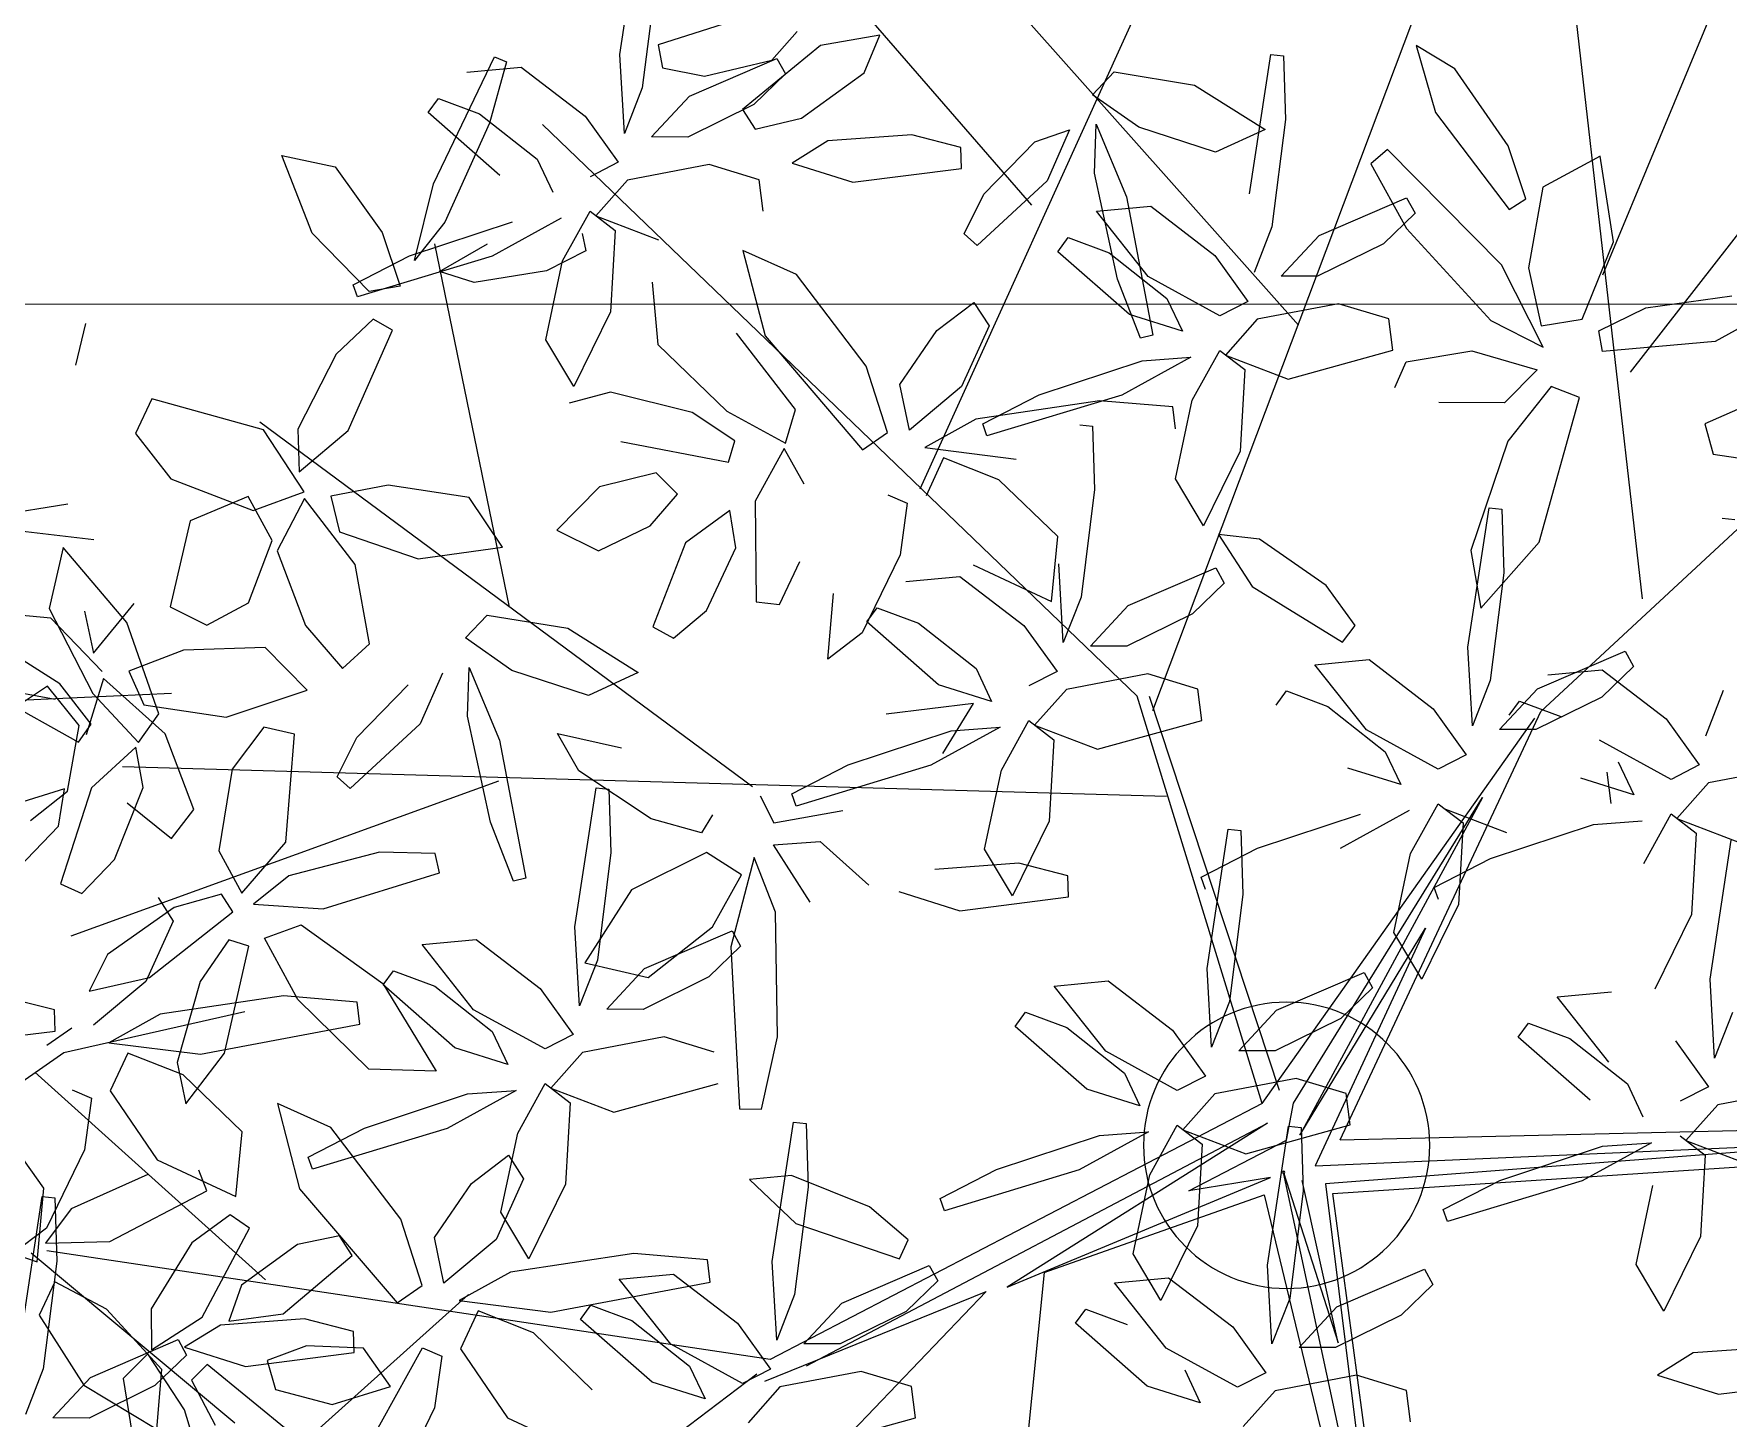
# Model space of a CAD drawing. Header units: millimetres. Extents: x 4980 to 19099, y 3891 to 5773.
# Drawn here: x 5720.28 to 5750.65, y 4180.11 to 4204.93 of the extents above; entities that cross this region are included whole.
import ezdxf

# ---------------------------------------------------------------- set-up
doc = ezdxf.new("R2010")
doc.units = ezdxf.units.MM
doc.layers.add('no3_ahşap gorunus on kalın', color=34, linetype='Continuous', lineweight=20)
doc.layers.add('no3_ölçü tefriş', color=252, linetype='Continuous', lineweight=0)

# ---------------------------------------------------------------- blocks, each defined once
blk = doc.blocks.new('p34')
at = {"color": 44}
for p, q in [((1694.436, -14137.067), (1688.808, -14122.302)), ((1685.654, -14135.103), (1687.026, -14122.623)), ((1698.592, -14133.078), (1693.838, -14122.703)), ((1691.802, -14130.168), (1697.552, -14123.652)), ((1686.342, -14129.293), (1684.107, -14123.977)), ((1696.572, -14127.998), (1699.979, -14124.041)), ((1685.85, -14131.036), (1680.9, -14124.728)), ((1694.72, -14136.809), (1705.34, -14126.519)), ((1705.965, -14135.169), (1707.275, -14128.65)), ((1701.623, -14138.41), (1710.428, -14131.837)), ((1682.755, -14132.766), (1671.775, -14134.094)), ((1687.482, -14137.116), (1682.755, -14132.766)), ((1676.318, -14137.098), (1670.396, -14136.858)), ((1692.198, -14143.891), (1694.497, -14136.818)), ((1692.508, -14144.125), (1694.72, -14136.809)), ((1691.114, -14144.782), (1687.482, -14137.116)), ((1692.508, -14144.125), (1687.589, -14137.234)), ((1694.199, -14138.612), (1712.916, -14138.004)), ((1706.176, -14138.29), (1713.856, -14141.038)), ((1691.944, -14144.122), (1688.533, -14138.654)), ((1688.533, -14138.654), (1691.834, -14144.693)), ((1691.834, -14144.693), (1689.564, -14140.991)), ((1689.564, -14140.991), (1691.56, -14145.247)), ((1677.216, -14146.653), (1672.35, -14143.293)), ((1710.391, -14147.209), (1714.509, -14143.47)), ((1692.072, -14144.782), (1691.944, -14144.122)), ((1692.508, -14144.125), (1701.348, -14148.674)), ((1691.114, -14144.782), (1681.141, -14144.583)), ((1692.412, -14144.474), (1697.09, -14147.395)), ((1700.697, -14148.791), (1692.412, -14144.474)), ((1691.56, -14145.247), (1681.376, -14144.838)), ((1681.376, -14144.838), (1691.38, -14145.568)), ((1693.827, -14145.686), (1692.072, -14144.782)), ((1691.245, -14145.741), (1681.275, -14145.128)), ((1690.433, -14153.439), (1692.127, -14145.361)), ((1692.127, -14145.361), (1691.165, -14148.417)), ((1691.38, -14145.568), (1690.433, -14153.439)), ((1691.165, -14148.417), (1691.795, -14145.506)), ((1697.09, -14147.395), (1692.365, -14145.451)), ((1692.365, -14145.451), (1693.827, -14145.686)), ((1689.745, -14157.312), (1691.245, -14145.741)), ((1692.477, -14145.759), (1689.745, -14157.312)), ((1696.426, -14147.139), (1692.477, -14145.759)), ((1672.948, -14146.882), (1669.312, -14149.94)), ((1701.348, -14148.674), (1714.309, -14146.676)), ((1696.426, -14147.139), (1697.633, -14158.576)), ((1701.444, -14149.067), (1697.468, -14147.471)), ((1709.373, -14159.799), (1697.468, -14147.471)), ((1706.751, -14147.489), (1713.483, -14153.476)), ((1701.586, -14148.938), (1711.355, -14156.272))]:
    blk.add_line(p, q, dxfattribs=at)
at = {"color": 68}
for p, q in [((1703.945, -14125.271), (1703.555, -14122.777)), ((1703.296, -14123.94), (1703.547, -14125.868)), ((1701.712, -14124.614), (1703.257, -14125.099)), ((1699.286, -14124.939), (1700.349, -14125.122)), ((1701.221, -14125.379), (1700.764, -14124.872)), ((1688.976, -14125.589), (1689.667, -14125.164)), ((1689.667, -14125.164), (1689.325, -14126.37)), ((1692.278, -14125.317), (1692.049, -14125.343)), ((1692.667, -14127.812), (1692.278, -14125.317)), ((1700.349, -14125.122), (1701.751, -14126.266)), ((1703.257, -14125.099), (1703.184, -14125.512)), ((1703.869, -14126.683), (1703.945, -14125.271)), ((1706.194, -14125.302), (1705.982, -14125.394)), ((1707.299, -14127.572), (1706.194, -14125.302)), ((1688.029, -14126.973), (1688.976, -14125.589)), ((1692.049, -14125.343), (1692.018, -14126.48)), ((1695.087, -14125.618), (1693.644, -14125.86)), ((1695.477, -14126.027), (1695.087, -14125.618)), ((1701.13, -14125.352), (1700.98, -14125.63)), ((1700.98, -14125.63), (1701.55, -14126.177)), ((1702.703, -14126.023), (1701.13, -14125.352)), ((1702.428, -14125.664), (1701.221, -14125.379)), ((1703.184, -14125.512), (1702.428, -14125.664)), ((1705.716, -14125.489), (1704.572, -14126.373)), ((1706.689, -14125.575), (1705.716, -14125.489)), ((1705.982, -14125.394), (1706.287, -14126.49)), ((1693.644, -14125.86), (1692.385, -14126.661)), ((1703.547, -14125.868), (1703.869, -14126.683)), ((1701.55, -14126.177), (1702.731, -14126.754)), ((1703.383, -14126.748), (1702.703, -14126.023)), ((1707.203, -14126.043), (1706.464, -14126.322)), ((1707.389, -14126.297), (1707.203, -14126.043)), ((1689.325, -14126.37), (1688.013, -14128.112)), ((1692.018, -14126.48), (1692.27, -14128.408)), ((1701.524, -14126.619), (1700.696, -14126.424)), ((1701.751, -14126.266), (1701.524, -14126.619)), ((1704.572, -14126.373), (1703.983, -14127.201)), ((1706.464, -14126.322), (1705.435, -14127.14)), ((1706.287, -14126.49), (1707.094, -14128.259)), ((1692.385, -14126.661), (1693.274, -14127.065)), ((1693.274, -14127.065), (1694.647, -14126.612)), ((1702.731, -14126.754), (1703.383, -14126.748)), ((1687.712, -14127.922), (1688.029, -14126.973)), ((1688.155, -14129.106), (1690.188, -14127.026)), ((1690.188, -14127.026), (1690.491, -14127.284)), ((1705.435, -14127.14), (1705.16, -14127.731)), ((1686.147, -14128.698), (1686.38, -14127.164)), ((1686.38, -14127.164), (1687.41, -14127.715)), ((1690.491, -14127.284), (1689.854, -14128.445)), ((1701.457, -14127.525), (1702.356, -14127.25)), ((1702.356, -14127.25), (1703.816, -14127.522)), ((1703.983, -14127.201), (1704.488, -14127.457)), ((1687.41, -14127.715), (1687.674, -14129.158)), ((1703.816, -14127.522), (1704.388, -14128.161)), ((1688.013, -14128.112), (1687.712, -14127.922)), ((1691.425, -14128.564), (1689.852, -14127.893)), ((1704.388, -14128.161), (1703.265, -14128.596)), ((1704.492, -14128.078), (1704.044, -14128.424)), ((1704.987, -14128.966), (1704.492, -14128.078)), ((1705.009, -14128.198), (1706.251, -14128.874)), ((1692.105, -14129.288), (1691.425, -14128.564)), ((1692.27, -14128.408), (1692.591, -14129.223)), ((1704.044, -14128.424), (1704.133, -14129.884)), ((1704.632, -14128.476), (1704.57, -14128.785)), ((1686.713, -14130.086), (1686.147, -14128.698)), ((1687.417, -14130.585), (1688.155, -14129.106)), ((1687.674, -14129.158), (1687.45, -14130.202)), ((1703.386, -14129.355), (1703.285, -14130.469)), ((1685.572, -14129.886), (1684.031, -14129.676)), ((1686.415, -14130.294), (1685.572, -14129.886)), ((1683.299, -14129.929), (1684.331, -14130.496)), ((1687.45, -14130.202), (1686.713, -14130.086)), ((1684.331, -14130.496), (1686.349, -14130.665)), ((1686.349, -14130.665), (1686.415, -14130.294)), ((1682.739, -14131.196), (1684.522, -14131.968)), ((1684.522, -14131.968), (1684.374, -14132.515)), ((1684.374, -14132.515), (1683.445, -14132.658))]:
    blk.add_line(p, q, dxfattribs=at)
at = {"color": 66}
for p, q in [((1699.567, -14125.617), (1699.286, -14124.939)), ((1700.696, -14126.424), (1699.567, -14125.617)), ((1694.647, -14126.612), (1695.477, -14126.027)), ((1706.106, -14127.429), (1707.389, -14126.297)), ((1695.413, -14126.554), (1694.872, -14127.859)), ((1695.445, -14127.429), (1695.413, -14126.554)), ((1696.51, -14126.865), (1695.893, -14126.654)), ((1695.893, -14126.654), (1696.293, -14127.563)), ((1697.837, -14126.959), (1698.717, -14126.729)), ((1698.717, -14126.729), (1700.222, -14126.833)), ((1700.222, -14126.833), (1700.867, -14127.227)), ((1697.432, -14127.802), (1696.51, -14126.865)), ((1697.827, -14127.336), (1697.837, -14126.959)), ((1710.011, -14127.055), (1709.056, -14127.259)), ((1709.476, -14128.448), (1710.011, -14127.055)), ((1695.041, -14129.331), (1695.445, -14127.429)), ((1699.776, -14127.575), (1697.827, -14127.336)), ((1700.867, -14127.227), (1699.776, -14127.575)), ((1709.056, -14127.259), (1708.222, -14128.44)), ((1696.293, -14127.563), (1697.554, -14128.72)), ((1701.39, -14128.088), (1701.457, -14127.525)), ((1707.641, -14128.944), (1707.299, -14127.572)), ((1689.852, -14127.893), (1689.702, -14128.17)), ((1694.438, -14128.029), (1693.294, -14128.913)), ((1694.872, -14127.859), (1694.409, -14130.341)), ((1695.411, -14128.115), (1694.438, -14128.029)), ((1697.787, -14128.508), (1697.432, -14127.802)), ((1689.702, -14128.17), (1690.272, -14128.717)), ((1694.491, -14129.289), (1695.411, -14128.115)), ((1707.732, -14128.861), (1705.883, -14128.258)), ((1707.094, -14128.259), (1707.641, -14128.944)), ((1689.854, -14128.445), (1688.351, -14130.104)), ((1695.925, -14128.583), (1695.186, -14128.862)), ((1696.111, -14128.837), (1695.925, -14128.583)), ((1697.554, -14128.72), (1697.787, -14128.508)), ((1707.196, -14129.148), (1706.333, -14128.656)), ((1708.222, -14128.44), (1707.903, -14129.405)), ((1708.46, -14129.501), (1709.476, -14128.448)), ((1690.272, -14128.717), (1691.453, -14129.294)), ((1693.294, -14128.913), (1692.706, -14129.742)), ((1695.186, -14128.862), (1694.157, -14129.68)), ((1694.829, -14129.969), (1696.111, -14128.837)), ((1700.797, -14129.224), (1701.756, -14128.794)), ((1701.756, -14128.794), (1701.364, -14130.323)), ((1704.57, -14128.785), (1705.276, -14129.141)), ((1705.293, -14130.379), (1704.987, -14128.966)), ((1706.251, -14128.874), (1708.67, -14129.595)), ((1708.746, -14129.378), (1707.732, -14128.861)), ((1699.551, -14130.874), (1700.797, -14129.224)), ((1705.276, -14129.141), (1706.574, -14129.345)), ((1706.574, -14129.345), (1707.196, -14129.148)), ((1691.453, -14129.294), (1692.105, -14129.288)), ((1693.21, -14129.997), (1694.491, -14129.289)), ((1694.634, -14130.393), (1695.041, -14129.331)), ((1707.903, -14129.405), (1708.46, -14129.501)), ((1708.67, -14129.595), (1708.746, -14129.378)), ((1690.18, -14130.065), (1691.078, -14129.79)), ((1691.078, -14129.79), (1692.539, -14130.062)), ((1692.706, -14129.742), (1693.21, -14129.997)), ((1694.157, -14129.68), (1693.882, -14130.271)), ((1697.617, -14129.738), (1697.348, -14130.162)), ((1698.284, -14130.237), (1697.617, -14129.738)), ((1688.351, -14130.104), (1687.417, -14130.585)), ((1690.112, -14130.628), (1690.18, -14130.065)), ((1692.539, -14130.062), (1693.111, -14130.701)), ((1693.882, -14130.271), (1694.829, -14129.969)), ((1697.348, -14130.162), (1697.846, -14131.243)), ((1708.045, -14130.193), (1708.391, -14129.995)), ((1708.844, -14131.988), (1708.045, -14130.193)), ((1708.391, -14129.995), (1709.057, -14130.621)), ((1672.087, -14130.966), (1671.902, -14130.222)), ((1694.409, -14130.341), (1694.634, -14130.393)), ((1698.948, -14131.205), (1698.284, -14130.237)), ((1688.696, -14130.645), (1687.526, -14130.988)), ((1689.872, -14130.835), (1688.696, -14130.645)), ((1691.987, -14131.136), (1690.112, -14130.628)), ((1693.111, -14130.701), (1691.987, -14131.136)), ((1693.214, -14130.618), (1692.766, -14130.964)), ((1693.709, -14131.506), (1693.214, -14130.618)), ((1694.606, -14130.798), (1693.732, -14130.738)), ((1693.732, -14130.738), (1694.973, -14131.414)), ((1709.057, -14130.621), (1709.746, -14131.962)), ((1687.526, -14130.988), (1688.114, -14131.581)), ((1690.074, -14131.295), (1689.872, -14130.835)), ((1692.766, -14130.964), (1692.855, -14132.424)), ((1699.174, -14132.068), (1699.551, -14130.874)), ((1686.764, -14131.488), (1687.271, -14131.287)), ((1687.271, -14131.287), (1688.052, -14132.266)), ((1697.846, -14131.243), (1698.783, -14132.024)), ((1698.783, -14132.024), (1698.948, -14131.205)), ((1687.498, -14134.079), (1686.764, -14131.488)), ((1688.114, -14131.581), (1689.287, -14131.57)), ((1688.052, -14132.266), (1688.726, -14134.221)), ((1699.623, -14132.377), (1699.174, -14132.068)), ((1673.956, -14133.724), (1672.241, -14133.452)), ((1688.166, -14133.487), (1688.136, -14134.625)), ((1688.395, -14133.462), (1688.166, -14133.487)), ((1688.785, -14135.956), (1688.395, -14133.462)), ((1684.219, -14133.661), (1683.99, -14133.686)), ((1688.549, -14135.256), (1687.498, -14134.079)), ((1688.726, -14134.221), (1688.549, -14135.256)), ((1688.136, -14134.625), (1688.387, -14136.553)), ((1671.792, -14136.131), (1671.058, -14135.243)), ((1672.554, -14135.503), (1674.621, -14135.305)), ((1671.638, -14136.465), (1672.554, -14135.503)), ((1671.951, -14135.381), (1671.792, -14136.131)), ((1670.178, -14136.083), (1671.155, -14136.461)), ((1671.155, -14136.461), (1670.892, -14137.062)), ((1670.508, -14137.585), (1671.613, -14136.585)), ((1671.613, -14136.585), (1671.927, -14137.595)), ((1672.054, -14137.426), (1672.614, -14136.724)), ((1674.036, -14136.66), (1672.481, -14136.956)), ((1672.614, -14136.724), (1673.558, -14137.339)), ((1672.267, -14138.604), (1672.054, -14137.426))]:
    blk.add_line(p, q, dxfattribs=at)
at = {"color": 64}
for p, q in [((1704.133, -14129.884), (1704.797, -14131.22)), ((1701.364, -14130.323), (1699.623, -14132.377)), ((1700.821, -14131.648), (1701.878, -14130.272)), ((1703.285, -14130.469), (1702.057, -14131.672)), ((1704.797, -14131.22), (1705.293, -14130.379)), ((1696.454, -14131.401), (1694.606, -14130.798)), ((1697.468, -14131.918), (1696.454, -14131.401)), ((1702.674, -14131.693), (1704.136, -14131.323)), ((1704.136, -14131.323), (1704.878, -14131.515)), ((1710.362, -14131.973), (1712.36, -14131.405)), ((1712.36, -14131.405), (1712.656, -14132.03)), ((1694.015, -14132.919), (1693.709, -14131.506)), ((1694.01, -14132.023), (1694.056, -14131.628)), ((1694.056, -14131.628), (1695.374, -14131.51)), ((1694.973, -14131.414), (1697.392, -14132.135)), ((1695.374, -14131.51), (1697.589, -14131.832)), ((1701.005, -14132.25), (1700.821, -14131.648)), ((1702.057, -14131.672), (1701.005, -14132.25)), ((1701.915, -14132.202), (1702.674, -14131.693)), ((1695.498, -14131.964), (1695.467, -14133.101)), ((1695.726, -14131.939), (1695.498, -14131.964)), ((1697.392, -14132.135), (1697.468, -14131.918)), ((1697.589, -14131.832), (1698.51, -14132.338)), ((1709.726, -14132.729), (1708.844, -14131.988)), ((1709.636, -14133.084), (1710.362, -14131.973)), ((1709.746, -14131.962), (1709.726, -14132.729)), ((1702.029, -14132.583), (1701.915, -14132.202)), ((1703.958, -14132.208), (1702.029, -14132.583)), ((1712.656, -14132.03), (1712.029, -14132.843)), ((1692.855, -14132.424), (1693.519, -14133.76)), ((1698.51, -14132.338), (1696.87, -14132.551)), ((1697.182, -14132.921), (1698.174, -14132.525)), ((1698.174, -14132.525), (1698.489, -14133.202)), ((1700.676, -14132.987), (1701.027, -14132.343)), ((1701.027, -14132.343), (1701.553, -14133.285)), ((1693.519, -14133.76), (1694.015, -14132.919)), ((1696.131, -14133.945), (1697.182, -14132.921)), ((1702.946, -14133.155), (1703.323, -14132.77)), ((1703.323, -14132.77), (1704.345, -14133.016)), ((1712.029, -14132.843), (1710.553, -14133.415)), ((1695.467, -14133.101), (1695.718, -14135.029)), ((1699.172, -14133.181), (1698.827, -14133.333)), ((1703.439, -14133.722), (1702.946, -14133.155)), ((1704.345, -14133.016), (1705.111, -14133.791)), ((1706.084, -14134.092), (1706.68, -14133.201)), ((1706.68, -14133.201), (1708.13, -14132.973)), ((1708.13, -14132.973), (1709.159, -14133.168)), ((1708.726, -14134.39), (1709.632, -14133.207)), ((1709.159, -14133.168), (1709.009, -14133.807)), ((1709.632, -14133.207), (1710.124, -14134.144)), ((1710.553, -14133.415), (1709.636, -14133.084)), ((1710.218, -14133.955), (1710.642, -14133.163)), ((1710.642, -14133.163), (1711.681, -14133.597)), ((1698.827, -14133.333), (1698.959, -14134.26)), ((1701.553, -14133.285), (1701.542, -14135.094)), ((1701.9, -14134.124), (1702.007, -14133.45)), ((1702.007, -14133.45), (1702.804, -14134.026)), ((1704.364, -14134.167), (1703.439, -14133.722)), ((1705.111, -14133.791), (1704.364, -14134.167)), ((1709.009, -14133.807), (1707.601, -14134.295)), ((1711.681, -14133.597), (1712.048, -14135.141)), ((1691.321, -14134.842), (1692.515, -14134.003)), ((1692.515, -14134.003), (1693.247, -14133.916)), ((1693.247, -14133.916), (1692.648, -14134.852)), ((1696.248, -14135.107), (1696.131, -14133.945)), ((1702.436, -14135.243), (1701.9, -14134.124)), ((1702.804, -14134.026), (1703.397, -14135.533)), ((1707.601, -14134.295), (1706.084, -14134.092)), ((1710.124, -14134.144), (1709.626, -14135.48)), ((1710.641, -14135.074), (1710.218, -14133.955)), ((1712.824, -14135.418), (1713.963, -14134.069)), ((1713.963, -14134.069), (1714.22, -14135.158)), ((1696.04, -14135.844), (1696.116, -14134.433)), ((1697.652, -14134.445), (1696.248, -14135.107)), ((1698.959, -14134.26), (1699.644, -14135.657)), ((1701.126, -14135.14), (1700.758, -14134.372)), ((1708.476, -14135.818), (1708.726, -14134.39)), ((1693.301, -14134.514), (1693.151, -14134.791)), ((1694.874, -14135.185), (1693.301, -14134.514)), ((1697.887, -14134.65), (1696.743, -14135.534)), ((1698.86, -14134.736), (1697.887, -14134.65)), ((1690.806, -14135.558), (1691.321, -14134.842)), ((1692.648, -14134.852), (1691.036, -14135.857)), ((1693.151, -14134.791), (1693.721, -14135.339)), ((1695.718, -14135.029), (1696.04, -14135.844)), ((1700.262, -14136.123), (1700.157, -14134.95)), ((1693.721, -14135.339), (1694.902, -14135.915)), ((1695.554, -14135.909), (1694.874, -14135.185)), ((1699.374, -14135.205), (1698.635, -14135.483)), ((1699.56, -14135.459), (1699.374, -14135.205)), ((1701.542, -14135.094), (1701.126, -14135.14)), ((1703.03, -14135.736), (1702.436, -14135.243)), ((1706.366, -14135.309), (1704.923, -14135.551)), ((1706.757, -14135.718), (1706.366, -14135.309)), ((1711.392, -14135.47), (1710.641, -14135.074)), ((1712.048, -14135.141), (1711.392, -14135.47)), ((1714.22, -14135.158), (1713.439, -14136.689)), ((1691.036, -14135.857), (1690.806, -14135.558)), ((1696.743, -14135.534), (1696.154, -14136.363)), ((1698.635, -14135.483), (1697.606, -14136.301)), ((1698.277, -14136.591), (1699.56, -14135.459)), ((1699.644, -14135.657), (1700.262, -14136.123)), ((1703.397, -14135.533), (1703.03, -14135.736)), ((1704.923, -14135.551), (1703.665, -14136.352)), ((1709.626, -14135.48), (1708.962, -14136.255)), ((1712.258, -14137.059), (1712.824, -14135.418)), ((1688.709, -14137.368), (1688.785, -14135.956)), ((1694.902, -14135.915), (1695.554, -14135.909)), ((1705.927, -14136.303), (1706.757, -14135.718)), ((1708.962, -14136.255), (1708.476, -14135.818)), ((1714.03, -14136.513), (1715.299, -14135.697)), ((1667.963, -14136.813), (1668.711, -14136.044)), ((1668.711, -14136.044), (1670.178, -14136.083)), ((1685.969, -14136.037), (1685.82, -14136.314)), ((1687.543, -14136.708), (1685.969, -14136.037)), ((1690.556, -14136.173), (1689.412, -14137.057)), ((1691.529, -14136.259), (1690.556, -14136.173)), ((1690.608, -14137.433), (1691.529, -14136.259)), ((1686.38, -14136.372), (1685.235, -14137.256)), ((1685.82, -14136.314), (1686.39, -14136.862)), ((1687.352, -14136.458), (1686.38, -14136.372)), ((1688.387, -14136.553), (1688.709, -14137.368)), ((1693.628, -14136.687), (1694.527, -14136.412)), ((1694.527, -14136.412), (1695.987, -14136.683)), ((1696.154, -14136.363), (1696.659, -14136.619)), ((1697.606, -14136.301), (1697.331, -14136.893)), ((1703.665, -14136.352), (1704.553, -14136.756)), ((1704.553, -14136.756), (1705.927, -14136.303)), ((1707.172, -14136.345), (1707.573, -14137.254)), ((1708.711, -14137.493), (1707.789, -14136.556)), ((1713.472, -14137.236), (1714.03, -14136.513)), ((1669.418, -14137.287), (1667.963, -14136.813)), ((1684.211, -14136.752), (1684.532, -14137.567)), ((1686.39, -14136.862), (1687.571, -14137.439)), ((1688.223, -14137.432), (1687.543, -14136.708)), ((1692.043, -14136.728), (1691.304, -14137.007)), ((1692.229, -14136.982), (1692.043, -14136.728)), ((1693.561, -14137.249), (1693.628, -14136.687)), ((1695.987, -14136.683), (1696.56, -14137.323)), ((1697.331, -14136.893), (1698.277, -14136.591)), ((1713.439, -14136.689), (1712.625, -14137.57)), ((1715.411, -14136.594), (1713.702, -14137.561)), ((1670.892, -14137.062), (1669.418, -14137.287)), ((1687.867, -14136.927), (1687.127, -14137.206)), ((1688.052, -14137.181), (1687.867, -14136.927)), ((1689.412, -14137.057), (1688.823, -14137.886)), ((1691.304, -14137.007), (1690.275, -14137.825)), ((1698.206, -14137.822), (1697.652, -14136.93)), ((1697.652, -14136.93), (1699.22, -14137.114)), ((1712.625, -14137.57), (1712.258, -14137.059)), ((1685.235, -14137.256), (1684.647, -14138.085)), ((1687.571, -14137.439), (1688.223, -14137.432)), ((1689.328, -14138.142), (1690.608, -14137.433)), ((1695.436, -14137.758), (1693.561, -14137.249)), ((1698.054, -14137.419), (1697.18, -14137.359)), ((1697.18, -14137.359), (1698.422, -14138.035)), ((1699.903, -14138.022), (1698.054, -14137.419)), ((1705.114, -14137.437), (1703.966, -14137.697)), ((1709.83, -14137.432), (1710.381, -14137.303)), ((1709.994, -14139.368), (1709.83, -14137.432)), ((1710.381, -14137.303), (1710.947, -14138.053)), ((1713.702, -14137.561), (1713.472, -14137.236)), ((1670.004, -14138.943), (1670.508, -14137.585)), ((1685.151, -14138.341), (1686.432, -14137.632)), ((1709.066, -14138.199), (1708.711, -14137.493)), ((1712.547, -14138.374), (1712.675, -14137.652)), ((1712.675, -14137.652), (1713.472, -14138.378)), ((1684.647, -14138.085), (1685.151, -14138.341)), ((1686.098, -14138.024), (1685.823, -14138.615)), ((1688.823, -14137.886), (1689.328, -14138.142)), ((1690.275, -14137.825), (1690, -14138.416)), ((1698.422, -14138.035), (1700.841, -14138.756)), ((1700.917, -14138.539), (1699.903, -14138.022)), ((1710.947, -14138.053), (1711.192, -14139.518)), ((1683.019, -14138.134), (1684.48, -14138.406)), ((1685.823, -14138.615), (1686.77, -14138.313)), ((1686.23, -14138.772), (1686.297, -14138.21)), ((1690, -14138.416), (1690.946, -14138.114)), ((1708.833, -14138.411), (1709.066, -14138.199)), ((1713.064, -14139.662), (1712.547, -14138.374)), ((1713.472, -14138.378), (1714.037, -14140.097)), ((1714.068, -14139.064), (1713.956, -14138.391)), ((1713.956, -14138.391), (1714.894, -14138.684)), ((1672.934, -14139.129), (1672.267, -14138.604)), ((1684.48, -14138.406), (1685.052, -14139.045)), ((1700.841, -14138.756), (1700.917, -14138.539)), ((1701.487, -14138.568), (1701.24, -14139.054)), ((1670.402, -14139.461), (1670.004, -14138.943)), ((1671.196, -14138.819), (1670.402, -14139.461)), ((1685.155, -14138.962), (1684.708, -14139.307)), ((1685.65, -14139.849), (1685.155, -14138.962)), ((1689.228, -14138.846), (1688.105, -14139.281)), ((1689.332, -14138.763), (1688.884, -14139.108)), ((1689.827, -14139.65), (1689.332, -14138.763)), ((1689.849, -14138.882), (1691.091, -14139.558)), ((1692.572, -14139.545), (1690.723, -14138.943)), ((1701.24, -14139.054), (1700.006, -14138.839)), ((1702.343, -14138.908), (1702.54, -14139.23)), ((1702.54, -14139.23), (1703.441, -14138.976)), ((1685.052, -14139.045), (1683.928, -14139.48)), ((1684.708, -14139.307), (1684.796, -14140.768)), ((1686.547, -14139.142), (1685.673, -14139.081)), ((1688.396, -14139.744), (1686.547, -14139.142)), ((1688.884, -14139.108), (1688.973, -14140.569)), ((1692.867, -14139.229), (1692.836, -14140.366)), ((1693.096, -14139.204), (1692.867, -14139.229)), ((1693.485, -14141.698), (1693.096, -14139.204)), ((1714.932, -14139.954), (1714.068, -14139.064)), ((1684.468, -14141.929), (1684.079, -14139.435)), ((1693.586, -14140.062), (1692.572, -14139.545)), ((1700.415, -14139.392), (1699.544, -14140.179)), ((1701.248, -14139.447), (1700.415, -14139.392)), ((1700.599, -14140.479), (1701.248, -14139.447)), ((1701.826, -14139.985), (1702.454, -14139.583)), ((1710.787, -14140.275), (1709.994, -14139.368)), ((1711.192, -14139.518), (1710.787, -14140.275)), ((1689.409, -14140.261), (1688.396, -14139.744)), ((1690.133, -14141.064), (1689.827, -14139.65)), ((1701.216, -14140.656), (1701.596, -14139.676)), ((1701.596, -14139.676), (1702.024, -14141.273)), ((1713.656, -14140.273), (1713.064, -14139.662)), ((1702.35, -14140.915), (1701.826, -14139.985)), ((1714.037, -14140.097), (1713.656, -14140.273)), ((1670.648, -14140.517), (1670.379, -14140.941)), ((1689.333, -14140.479), (1689.409, -14140.261)), ((1710.947, -14140.612), (1711.149, -14140.294)), ((1711.149, -14140.294), (1711.999, -14140.532)), ((1684.796, -14140.768), (1685.46, -14142.104)), ((1688.973, -14140.569), (1689.637, -14141.905)), ((1712.444, -14141.783), (1710.947, -14140.612)), ((1711.999, -14140.532), (1713.196, -14141.367)), ((1670.379, -14140.941), (1670.877, -14142.023)), ((1689.637, -14141.905), (1690.133, -14141.064)), ((1670.877, -14142.023), (1671.814, -14142.803)), ((1667.087, -14142.407), (1668.406, -14142.289)), ((1668.406, -14142.289), (1670.62, -14142.611)), ((1687.212, -14142.232), (1686.239, -14142.146)), ((1686.291, -14143.406), (1687.212, -14142.232)), ((1667.041, -14142.803), (1667.087, -14142.407)), ((1672.35, -14143.293), (1669.101, -14142.57)), ((1670.62, -14142.611), (1671.541, -14143.118)), ((1669.901, -14143.33), (1667.041, -14142.803)), ((1672.654, -14143.156), (1672.205, -14142.847)), ((1687.726, -14142.701), (1686.987, -14142.979)), ((1687.912, -14142.955), (1687.726, -14142.701)), ((1671.541, -14143.118), (1669.901, -14143.33)), ((1686.987, -14142.979), (1685.958, -14143.797)), ((1686.629, -14144.086), (1687.912, -14142.955)), ((1670.213, -14143.7), (1671.205, -14143.304)), ((1671.205, -14143.304), (1671.52, -14143.981)), ((1669.162, -14144.725), (1670.213, -14143.7)), ((1671.52, -14143.981), (1670.683, -14145.224)), ((1672.203, -14143.96), (1671.858, -14144.112)), ((1671.858, -14144.112), (1671.99, -14145.039)), ((1669.279, -14145.887), (1669.162, -14144.725)), ((1671.99, -14145.039), (1672.675, -14146.436)), ((1670.683, -14145.224), (1669.279, -14145.887)), ((1672.521, -14145.896), (1672.49, -14147.033)), ((1672.75, -14145.871), (1672.521, -14145.896)), ((1673.139, -14148.365), (1672.75, -14145.871)), ((1669.034, -14146.453), (1669.379, -14146.214)), ((1669.379, -14146.214), (1670.068, -14146.713)), ((1669.889, -14148.048), (1669.034, -14146.453)), ((1672.675, -14146.436), (1673.293, -14146.902)), ((1668.178, -14146.749), (1669.183, -14147.476)), ((1670.068, -14146.713), (1670.801, -14147.891)), ((1672.49, -14147.033), (1672.742, -14148.961)), ((1669.183, -14147.476), (1669.41, -14148.12)), ((1670.8, -14148.625), (1669.889, -14148.048)), ((1670.801, -14147.891), (1670.8, -14148.625)), ((1670.324, -14148.446), (1670.175, -14148.723)), ((1670.175, -14148.723), (1670.744, -14149.27)), ((1670.216, -14149.706), (1670.864, -14148.697)), ((1671.898, -14149.117), (1670.324, -14148.446)), ((1670.864, -14148.697), (1671.313, -14149.137)), ((1672.742, -14148.961), (1673.063, -14149.776)), ((1670.744, -14149.27), (1671.925, -14149.847)), ((1671.313, -14149.137), (1671.041, -14150.851)), ((1672.577, -14149.841), (1671.898, -14149.117)), ((1671.925, -14149.847), (1672.577, -14149.841))]:
    blk.add_line(p, q, dxfattribs=at)
at = {"color": 62}
for p, q in [((1706.693, -14136.245), (1706.151, -14137.55)), ((1706.725, -14137.12), (1706.693, -14136.245)), ((1706.32, -14139.022), (1706.725, -14137.12)), ((1696.56, -14137.323), (1695.436, -14137.758)), ((1696.663, -14137.239), (1696.215, -14137.585)), ((1697.158, -14138.127), (1696.663, -14137.239)), ((1704.734, -14138.111), (1705.114, -14137.437)), ((1707.573, -14137.254), (1708.833, -14138.411)), ((1696.215, -14137.585), (1696.304, -14139.046)), ((1706.151, -14137.55), (1705.689, -14140.032)), ((1697.464, -14139.541), (1697.158, -14138.127)), ((1703.441, -14138.976), (1704.734, -14138.111)), ((1704.196, -14138.439), (1704.165, -14139.576)), ((1704.425, -14138.414), (1704.196, -14138.439)), ((1704.814, -14140.908), (1704.425, -14138.414)), ((1696.304, -14139.046), (1696.968, -14140.382)), ((1705.913, -14140.084), (1706.32, -14139.022)), ((1696.968, -14140.382), (1697.464, -14139.541)), ((1702.454, -14139.583), (1703.798, -14140.247)), ((1704.165, -14139.576), (1704.416, -14141.504)), ((1707.24, -14139.93), (1707.316, -14139.582)), ((1707.316, -14139.582), (1708.316, -14139.555)), ((1708.316, -14139.555), (1709.94, -14139.971)), ((1695.975, -14140.027), (1696.855, -14139.797)), ((1696.855, -14139.797), (1698.359, -14139.901)), ((1693.51, -14140.28), (1693.586, -14140.062)), ((1695.964, -14140.404), (1695.975, -14140.027)), ((1705.689, -14140.032), (1705.913, -14140.084)), ((1709.326, -14140.566), (1707.24, -14139.93)), ((1709.94, -14139.971), (1710.576, -14140.474)), ((1692.836, -14140.366), (1693.088, -14142.294)), ((1697.913, -14140.644), (1695.964, -14140.404)), ((1699.004, -14140.296), (1697.913, -14140.644)), ((1703.798, -14140.247), (1704.641, -14141.55)), ((1710.576, -14140.474), (1709.326, -14140.566)), ((1701.191, -14142.894), (1701.216, -14140.656)), ((1701.999, -14140.989), (1701.849, -14141.266)), ((1703.572, -14141.66), (1701.999, -14140.989)), ((1703.505, -14141.82), (1702.35, -14140.915)), ((1704.738, -14142.319), (1704.814, -14140.908)), ((1706.585, -14141.125), (1705.441, -14142.009)), ((1707.558, -14141.211), (1706.585, -14141.125)), ((1709.724, -14140.847), (1708.264, -14141.905)), ((1710.381, -14141.086), (1709.724, -14140.847)), ((1709.787, -14142.189), (1710.381, -14141.086)), ((1710.662, -14141.231), (1711.019, -14141.112)), ((1711.019, -14141.112), (1711.537, -14141.86)), ((1701.849, -14141.266), (1702.419, -14141.813)), ((1702.024, -14141.273), (1701.881, -14144.178)), ((1706.638, -14142.385), (1707.558, -14141.211)), ((1711.104, -14143.144), (1710.662, -14141.231)), ((1713.196, -14141.367), (1713.529, -14142.025)), ((1693.409, -14143.109), (1693.485, -14141.698)), ((1704.641, -14141.55), (1703.505, -14141.82)), ((1704.252, -14142.384), (1703.572, -14141.66)), ((1704.416, -14141.504), (1704.738, -14142.319)), ((1708.072, -14141.68), (1707.333, -14141.958)), ((1708.258, -14141.934), (1708.072, -14141.68)), ((1684.392, -14143.34), (1684.468, -14141.929)), ((1690.67, -14141.779), (1690.521, -14142.056)), ((1692.243, -14142.45), (1690.67, -14141.779)), ((1695.257, -14141.915), (1694.112, -14142.799)), ((1696.229, -14142.001), (1695.257, -14141.915)), ((1695.309, -14143.175), (1696.229, -14142.001)), ((1702.419, -14141.813), (1703.6, -14142.39)), ((1705.441, -14142.009), (1704.853, -14142.838)), ((1707.333, -14141.958), (1706.304, -14142.776)), ((1706.976, -14143.065), (1708.258, -14141.934)), ((1708.264, -14141.905), (1707.316, -14143.481)), ((1711.537, -14141.86), (1711.955, -14143.309)), ((1713.529, -14142.025), (1712.444, -14141.783)), ((1690.521, -14142.056), (1691.09, -14142.603)), ((1693.088, -14142.294), (1693.409, -14143.109)), ((1708.521, -14143.442), (1709.787, -14142.189)), ((1714.154, -14142.358), (1715.034, -14142.128)), ((1684.07, -14142.525), (1684.392, -14143.34)), ((1691.09, -14142.603), (1692.271, -14143.18)), ((1692.923, -14143.174), (1692.243, -14142.45)), ((1696.743, -14142.47), (1696.004, -14142.748)), ((1696.929, -14142.724), (1696.743, -14142.47)), ((1703.6, -14142.39), (1704.252, -14142.384)), ((1705.357, -14143.093), (1706.638, -14142.385)), ((1714.144, -14142.735), (1714.154, -14142.358)), ((1694.112, -14142.799), (1693.524, -14143.628)), ((1696.004, -14142.748), (1694.975, -14143.566)), ((1695.647, -14143.855), (1696.929, -14142.724)), ((1701.483, -14144.185), (1701.191, -14142.894)), ((1702.327, -14143.162), (1703.225, -14142.886)), ((1703.225, -14142.886), (1704.686, -14143.158)), ((1704.853, -14142.838), (1705.357, -14143.093)), ((1706.304, -14142.776), (1706.029, -14143.368)), ((1716.093, -14142.974), (1714.144, -14142.735)), ((1685.095, -14143.03), (1684.507, -14143.859)), ((1692.271, -14143.18), (1692.923, -14143.174)), ((1694.028, -14143.883), (1695.309, -14143.175)), ((1704.686, -14143.158), (1705.258, -14143.797)), ((1711.805, -14144.05), (1711.104, -14143.144)), ((1707.316, -14143.481), (1708.521, -14143.442)), ((1711.955, -14143.309), (1711.805, -14144.05)), ((1684.507, -14143.859), (1685.011, -14144.114)), ((1685.958, -14143.797), (1685.683, -14144.389)), ((1690.998, -14143.952), (1691.896, -14143.677)), ((1691.896, -14143.677), (1693.357, -14143.948)), ((1693.524, -14143.628), (1694.028, -14143.883)), ((1694.975, -14143.566), (1694.7, -14144.158)), ((1694.7, -14144.158), (1695.647, -14143.855)), ((1704.134, -14144.232), (1702.259, -14143.724)), ((1705.258, -14143.797), (1704.134, -14144.232)), ((1705.361, -14143.714), (1704.913, -14144.06)), ((1705.856, -14144.602), (1705.361, -14143.714)), ((1714.353, -14145.55), (1715.553, -14143.855)), ((1682.879, -14143.907), (1684.339, -14144.179)), ((1690.93, -14144.514), (1690.998, -14143.952)), ((1693.357, -14143.948), (1693.929, -14144.588)), ((1704.913, -14144.06), (1705.002, -14145.52)), ((1708.601, -14144.497), (1706.753, -14143.894)), ((1709.204, -14144.484), (1710.162, -14144.053)), ((1710.162, -14144.053), (1709.771, -14145.583)), ((1684.339, -14144.179), (1684.912, -14144.818)), ((1700.684, -14144.451), (1700.653, -14145.588)), ((1700.912, -14144.426), (1700.684, -14144.451)), ((1701.302, -14146.92), (1700.912, -14144.426)), ((1701.881, -14144.178), (1701.483, -14144.185)), ((1685.015, -14144.735), (1684.567, -14145.081)), ((1692.805, -14145.023), (1690.93, -14144.514)), ((1691.807, -14144.554), (1691.776, -14145.691)), ((1692.036, -14144.529), (1691.807, -14144.554)), ((1692.425, -14147.023), (1692.036, -14144.529)), ((1693.929, -14144.588), (1692.805, -14145.023)), ((1694.032, -14144.504), (1693.584, -14144.85)), ((1694.527, -14145.392), (1694.032, -14144.504)), ((1695.424, -14144.684), (1694.55, -14144.624)), ((1694.55, -14144.624), (1695.791, -14145.3)), ((1697.273, -14145.287), (1695.424, -14144.684)), ((1709.615, -14145.014), (1708.601, -14144.497)), ((1684.912, -14144.818), (1683.788, -14145.253)), ((1686.407, -14144.915), (1685.533, -14144.855)), ((1685.533, -14144.855), (1686.774, -14145.531)), ((1688.255, -14145.518), (1686.407, -14144.915)), ((1693.584, -14144.85), (1693.673, -14146.31)), ((1709.539, -14145.231), (1709.615, -14145.014)), ((1684.567, -14145.081), (1684.656, -14146.541)), ((1695.791, -14145.3), (1698.21, -14146.021)), ((1698.286, -14145.804), (1697.273, -14145.287)), ((1699.554, -14145.948), (1700.951, -14145.379)), ((1700.951, -14145.379), (1701.704, -14145.45)), ((1711.431, -14145.614), (1711.577, -14145.243)), ((1712.488, -14145.313), (1713.866, -14145.927)), ((1685.816, -14147.036), (1685.51, -14145.623)), ((1686.774, -14145.531), (1689.193, -14146.252)), ((1689.269, -14146.035), (1688.255, -14145.518)), ((1694.833, -14146.806), (1694.527, -14145.392)), ((1700.653, -14145.588), (1700.904, -14147.516)), ((1701.704, -14145.45), (1700.877, -14146.242)), ((1713.178, -14146.512), (1711.431, -14145.614)), ((1714.482, -14146.871), (1714.353, -14145.55)), ((1691.776, -14145.691), (1692.028, -14147.62)), ((1698.21, -14146.021), (1698.286, -14145.804)), ((1698.865, -14146.541), (1699.554, -14145.948)), ((1713.866, -14145.927), (1714.33, -14146.537)), ((1689.193, -14146.252), (1689.269, -14146.035)), ((1700.877, -14146.242), (1699.022, -14146.884)), ((1684.656, -14146.541), (1685.32, -14147.877)), ((1693.673, -14146.31), (1694.337, -14147.646)), ((1699.022, -14146.884), (1698.865, -14146.541)), ((1714.33, -14146.537), (1713.178, -14146.512)), ((1715.404, -14146.554), (1714.482, -14146.871)), ((1667.195, -14146.953), (1667.421, -14146.6)), ((1667.421, -14146.6), (1668.178, -14146.749)), ((1694.337, -14147.646), (1694.833, -14146.806)), ((1668.436, -14147.994), (1667.195, -14146.953)), ((1685.32, -14147.877), (1685.816, -14147.036)), ((1689.61, -14147.104), (1689.461, -14147.381)), ((1691.184, -14147.775), (1689.61, -14147.104)), ((1692.349, -14148.435), (1692.425, -14147.023)), ((1698.487, -14147.001), (1698.337, -14147.278)), ((1700.06, -14147.672), (1698.487, -14147.001)), ((1701.226, -14148.331), (1701.302, -14146.92)), ((1689.461, -14147.381), (1690.03, -14147.929)), ((1694.197, -14147.24), (1693.052, -14148.124)), ((1695.169, -14147.326), (1694.197, -14147.24)), ((1694.249, -14148.5), (1695.169, -14147.326)), ((1698.337, -14147.278), (1698.907, -14147.825)), ((1713.239, -14147.728), (1714.163, -14147.235)), ((1714.163, -14147.235), (1714.447, -14147.826)), ((1691.863, -14148.499), (1691.184, -14147.775)), ((1692.028, -14147.62), (1692.349, -14148.435)), ((1695.684, -14147.795), (1694.944, -14148.074)), ((1695.869, -14148.049), (1695.684, -14147.795)), ((1700.74, -14148.396), (1700.06, -14147.672)), ((1712.252, -14148.813), (1713.239, -14147.728)), ((1669.41, -14148.12), (1668.436, -14147.994)), ((1690.03, -14147.929), (1691.211, -14148.505)), ((1694.587, -14149.181), (1695.869, -14148.049)), ((1698.907, -14147.825), (1700.088, -14148.402)), ((1711.2, -14148.02), (1711.845, -14148.414)), ((1714.447, -14147.826), (1713.655, -14149.089)), ((1693.052, -14148.124), (1692.464, -14148.953)), ((1666.521, -14149.301), (1666.997, -14148.615)), ((1666.997, -14148.615), (1668.023, -14148.565)), ((1668.023, -14148.565), (1668.726, -14148.827)), ((1683.291, -14148.523), (1684.796, -14148.627)), ((1684.796, -14148.627), (1685.441, -14149.022)), ((1691.211, -14148.505), (1691.863, -14148.499)), ((1692.969, -14149.209), (1694.249, -14148.5)), ((1668.289, -14150.142), (1669.805, -14148.893)), ((1668.726, -14148.827), (1668.579, -14149.346)), ((1669.805, -14148.893), (1670.088, -14149.173)), ((1685.441, -14149.022), (1684.35, -14149.37)), ((1689.938, -14149.277), (1690.836, -14149.002)), ((1690.836, -14149.002), (1692.297, -14149.274)), ((1692.464, -14148.953), (1692.969, -14149.209)), ((1693.915, -14148.892), (1693.641, -14149.483)), ((1698.814, -14149.174), (1699.713, -14148.898)), ((1712.346, -14149.882), (1712.252, -14148.813)), ((1667.564, -14149.618), (1666.521, -14149.301)), ((1670.088, -14149.173), (1669.663, -14149.982)), ((1684.35, -14149.37), (1682.401, -14149.13)), ((1689.87, -14149.839), (1689.938, -14149.277)), ((1692.297, -14149.274), (1692.869, -14149.913)), ((1693.641, -14149.483), (1694.587, -14149.181)), ((1698.747, -14149.736), (1698.814, -14149.174)), ((1713.655, -14149.089), (1712.346, -14149.882)), ((1668.579, -14149.346), (1667.564, -14149.618)), ((1669.711, -14151.349), (1670.216, -14149.706))]:
    blk.add_line(p, q, dxfattribs=at)
at = {"color": 60}
for p, q in [((1706.029, -14143.368), (1706.976, -14143.065)), ((1706.753, -14143.894), (1705.879, -14143.834)), ((1705.879, -14143.834), (1707.12, -14144.51)), ((1706.162, -14146.015), (1705.856, -14144.602)), ((1707.12, -14144.51), (1709.539, -14145.231)), ((1707.957, -14146.133), (1709.204, -14144.484)), ((1706.024, -14144.997), (1705.754, -14145.421)), ((1706.691, -14145.497), (1706.024, -14144.997)), ((1705.002, -14145.52), (1705.666, -14146.856)), ((1705.754, -14145.421), (1706.253, -14146.503)), ((1707.355, -14146.465), (1706.691, -14145.497)), ((1709.771, -14145.583), (1708.029, -14147.636)), ((1705.666, -14146.856), (1706.162, -14146.015)), ((1707.58, -14147.327), (1707.957, -14146.133)), ((1706.253, -14146.503), (1707.19, -14147.283)), ((1707.19, -14147.283), (1707.355, -14146.465)), ((1702.417, -14147.283), (1702.462, -14146.887)), ((1702.462, -14146.887), (1703.781, -14146.769)), ((1703.781, -14146.769), (1705.996, -14147.091)), ((1703.073, -14147.137), (1701.929, -14148.021)), ((1704.046, -14147.223), (1703.073, -14147.137)), ((1705.996, -14147.091), (1706.916, -14147.598)), ((1705.277, -14147.81), (1702.417, -14147.283)), ((1703.125, -14148.397), (1704.046, -14147.223)), ((1708.029, -14147.636), (1707.58, -14147.327)), ((1700.904, -14147.516), (1701.226, -14148.331)), ((1704.56, -14147.691), (1703.821, -14147.97)), ((1704.746, -14147.946), (1704.56, -14147.691)), ((1706.916, -14147.598), (1705.277, -14147.81)), ((1705.589, -14148.18), (1706.58, -14147.784)), ((1706.58, -14147.784), (1706.895, -14148.461)), ((1701.929, -14148.021), (1701.341, -14148.85)), ((1703.821, -14147.97), (1702.792, -14148.788)), ((1703.463, -14149.077), (1704.746, -14147.946)), ((1708.815, -14148.146), (1709.695, -14147.916)), ((1709.695, -14147.916), (1711.2, -14148.02)), ((1700.088, -14148.402), (1700.74, -14148.396)), ((1701.845, -14149.105), (1703.125, -14148.397)), ((1704.538, -14149.205), (1705.589, -14148.18)), ((1708.805, -14148.523), (1708.815, -14148.146)), ((1711.845, -14148.414), (1710.754, -14148.762)), ((1706.895, -14148.461), (1706.058, -14149.704)), ((1707.578, -14148.44), (1707.233, -14148.592)), ((1707.233, -14148.592), (1707.365, -14149.519)), ((1708.563, -14150.21), (1707.578, -14148.44)), ((1710.754, -14148.762), (1708.805, -14148.523)), ((1699.713, -14148.898), (1701.173, -14149.17)), ((1701.341, -14148.85), (1701.845, -14149.105)), ((1702.792, -14148.788), (1702.517, -14149.379)), ((1701.173, -14149.17), (1701.746, -14149.809)), ((1702.517, -14149.379), (1703.463, -14149.077)), ((1707.365, -14149.519), (1708.05, -14150.916)), ((1700.622, -14150.244), (1698.747, -14149.736)), ((1706.058, -14149.704), (1704.654, -14150.367))]:
    blk.add_line(p, q, dxfattribs=at)
at = {"color": 0}
blk.add_circle((1692.072, -14144.874, 33.324), 2.566, dxfattribs=at)
blk.add_circle((1692.127, -14145.361), 0.0214)

msp = doc.modelspace()

# ---------------------------------------------------------------- linework, layer by layer
at = {"layer": 'no3_ahşap gorunus on kalın', "elevation": -0.527}
msp.add_lwpolyline([(5635.166, 4200.081), (5760.388, 4200.085), (5760.377, 4175.085), (5635.155, 4175.081)], close=True, dxfattribs=at)

# ---------------------------------------------------------------- block references
at = {"layer": 'no3_ölçü tefriş', "xscale": -1, "rotation": 0.2328300535295913}
for p in [(7335.677, 18336.634, -0.527), (7377.314, 18336.634, -0.527)]:
    msp.add_blockref('p34', p, dxfattribs=at)

doc.saveas('drawing.dxf')
